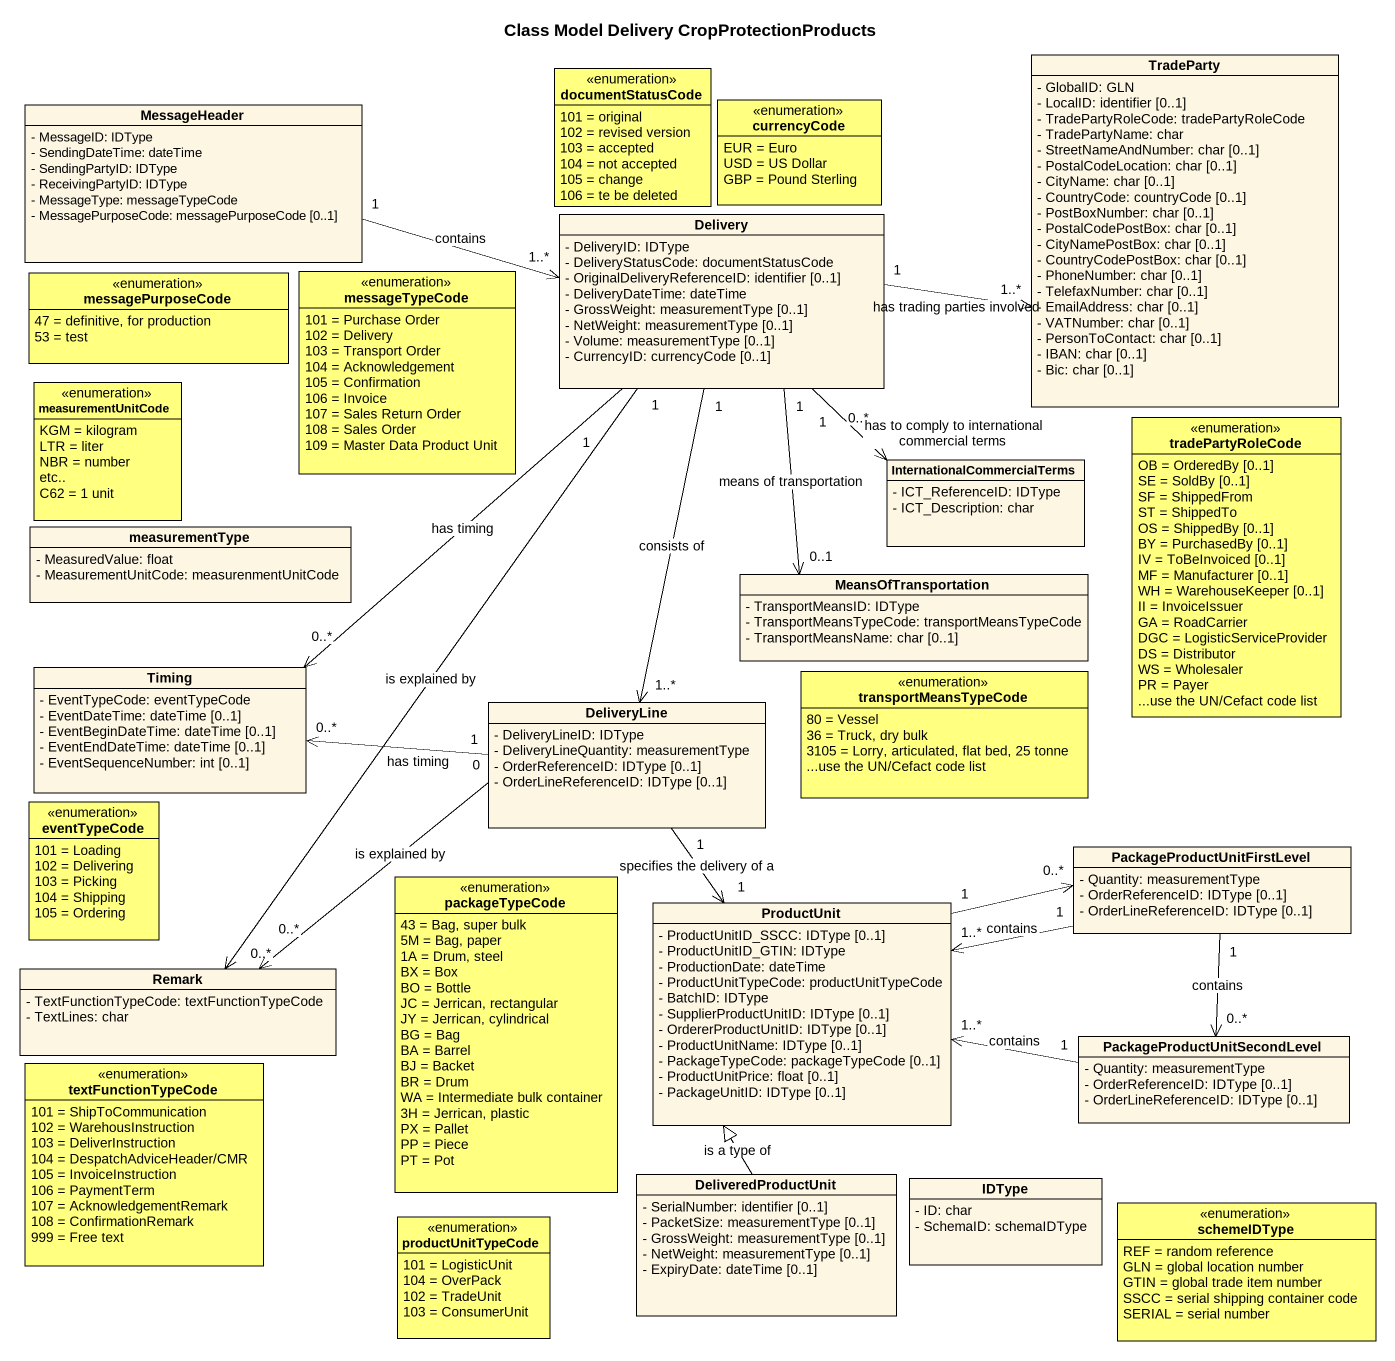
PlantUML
@startuml
title Class Model Delivery CropProtectionProducts
hide circle
hide empty members
skinparam classAttributeIconSize 0
enum documentStatusCode #FFFF80 {
  101 = original
  102 = revised version
  103 = accepted
  104 = not accepted
  105 = change
  106 = te be deleted
}
enum currencyCode #FFFF80 {
  EUR = Euro
  USD = US Dollar
  GBP = Pound Sterling
}
class TradeParty {
  - GlobalID: GLN
  - LocalID: identifier [0..1]
  - TradePartyRoleCode: tradePartyRoleCode
  - TradePartyName: char
  - StreetNameAndNumber: char [0..1]
  - PostalCodeLocation: char [0..1]
  - CityName: char [0..1]
  - CountryCode: countryCode [0..1]
  - PostBoxNumber: char [0..1]
  - PostalCodePostBox: char [0..1]
  - CityNamePostBox: char [0..1]
  - CountryCodePostBox: char [0..1]
  - PhoneNumber: char [0..1]
  - TelefaxNumber: char [0..1]
  - EmailAddress: char [0..1]
  - VATNumber: char [0..1]
  - PersonToContact: char [0..1]
  - IBAN: char [0..1]
  - Bic: char [0..1]
}
class MessageHeader {
  - MessageID: IDType
  - SendingDateTime: dateTime
  - SendingPartyID: IDType
  - ReceivingPartyID: IDType
  - MessageType: messageTypeCode
  - MessagePurposeCode: messagePurposeCode [0..1]
}
class Delivery {
  - DeliveryID: IDType
  - DeliveryStatusCode: documentStatusCode
  - OriginalDeliveryReferenceID: identifier [0..1]
  - DeliveryDateTime: dateTime
  - GrossWeight: measurementType [0..1]
  - NetWeight: measurementType [0..1]
  - Volume: measurementType [0..1]
  - CurrencyID: currencyCode [0..1]
}
enum messagePurposeCode #FFFF80 {
  47 = definitive, for production
  53 = test
}
enum messageTypeCode #FFFF80 {
  101 = Purchase Order
  102 = Delivery
  103 = Transport Order
  104 = Acknowledgement
  105 = Confirmation
  106 = Invoice
  107 = Sales Return Order
  108 = Sales Order
  109 = Master Data Product Unit
}
enum measurementUnitCode #FFFF80 {
  KGM = kilogram
  LTR = liter
  NBR = number
  etc..
  C62 = 1 unit
}
enum tradePartyRoleCode #FFFF80 {
  OB = OrderedBy [0..1]
  SE = SoldBy [0..1]
  SF = ShippedFrom
  ST = ShippedTo
  OS = ShippedBy [0..1]
  BY = PurchasedBy [0..1]
  IV = ToBeInvoiced [0..1]
  MF = Manufacturer [0..1]
  WH = WarehouseKeeper [0..1]
  II = InvoiceIssuer
  GA = RoadCarrier
  DGC = LogisticServiceProvider
  DS = Distributor
  WS = Wholesaler
  PR = Payer
  ~...use the UN/Cefact code list
}
class InternationalCommercialTerms {
  - ICT_ReferenceID: IDType
  - ICT_Description: char
}
class measurementType {
  - MeasuredValue: float
  - MeasurementUnitCode: measurenmentUnitCode
}
class MeansOfTransportation {
  - TransportMeansID: IDType
  - TransportMeansTypeCode: transportMeansTypeCode
  - TransportMeansName: char [0..1]
}
class Timing {
  - EventTypeCode: eventTypeCode
  - EventDateTime: dateTime [0..1]
  - EventBeginDateTime: dateTime [0..1]
  - EventEndDateTime: dateTime [0..1]
  - EventSequenceNumber: int [0..1]
}
class DeliveryLine {
  - DeliveryLineID: IDType
  - DeliveryLineQuantity: measurementType
  - OrderReferenceID: IDType [0..1]
  - OrderLineReferenceID: IDType [0..1]
}
enum transportMeansTypeCode #FFFF80 {
  80 = Vessel
  36 = Truck, dry bulk
  3105 = Lorry, articulated, flat bed, 25 tonne
  ~...use the UN/Cefact code list
}
enum eventTypeCode #FFFF80 {
  101 = Loading
  102 = Delivering
  103 = Picking
  104 = Shipping
  105 = Ordering
}
enum packageTypeCode #FFFF80 {
  43 = Bag, super bulk
  5M = Bag, paper
  1A = Drum, steel
  BX = Box
  BO = Bottle
  JC = Jerrican, rectangular
  JY = Jerrican, cylindrical
  BG = Bag
  BA = Barrel
  BJ = Backet
  BR = Drum
  WA = Intermediate bulk container
  3H = Jerrican, plastic
  PX = Pallet
  PP = Piece
  PT = Pot
}
class PackageProductUnitFirstLevel {
  - Quantity: measurementType
  - OrderReferenceID: IDType [0..1]
  - OrderLineReferenceID: IDType [0..1]
}
class ProductUnit {
  - ProductUnitID_SSCC: IDType [0..1]
  - ProductUnitID_GTIN: IDType
  - ProductionDate: dateTime
  - ProductUnitTypeCode: productUnitTypeCode
  - BatchID: IDType
  - SupplierProductUnitID: IDType [0..1]
  - OrdererProductUnitID: IDType [0..1]
  - ProductUnitName: IDType [0..1]
  - PackageTypeCode: packageTypeCode [0..1]
  - ProductUnitPrice: float [0..1]
  - PackageUnitID: IDType [0..1]
}
class Remark {
  - TextFunctionTypeCode: textFunctionTypeCode
  - TextLines: char
}
class "PackageProductUnitSecondLevel" as PackageProductUnitSecondLeve {
  - Quantity: measurementType
  - OrderReferenceID: IDType [0..1]
  - OrderLineReferenceID: IDType [0..1]
}
enum textFunctionTypeCode #FFFF80 {
  101 = ShipToCommunication
  102 = WarehousInstruction
  103 = DeliverInstruction
  104 = DespatchAdviceHeader/CMR
  105 = InvoiceInstruction
  106 = PaymentTerm
  107 = AcknowledgementRemark
  108 = ConfirmationRemark
  999 = Free text
}
enum productUnitTypeCode #FFFF80 {
  101 = LogisticUnit
  104 = OverPack
  102 = TradeUnit
  103 = ConsumerUnit
}
class DeliveredProductUnit {
  - SerialNumber: identifier [0..1]
  - PacketSize: measurementType [0..1]
  - GrossWeight: measurementType [0..1]
  - NetWeight: measurementType [0..1]
  - ExpiryDate: dateTime [0..1]
}
class IDType {
  - ID: char
  - SchemaID: schemaIDType
}
enum schemeIDType #FFFF80 {
  REF = random reference
  GLN = global location number
  GTIN = global trade item number
  SSCC = serial shipping container code
  SERIAL = serial number
}
MessageHeader "1" -right-> "1..*" Delivery : contains
Delivery "1" -right-> "1..*" TradeParty : has trading parties involved
Delivery "1" --> "0..*" InternationalCommercialTerms : has to comply to international commercial terms
Delivery "1" --> "0..1" MeansOfTransportation : means of transportation
Delivery "1" --> "0..*" Timing : has timing
Delivery "1" --> "1..*" DeliveryLine : consists of
Delivery "1" --> "0..*" Remark : is explained by
DeliveryLine "1" -left-> "0..*" Timing : has timing
DeliveryLine "1" --> "1" ProductUnit : specifies the delivery of a
DeliveryLine "0" -left-> "0..*" Remark : is explained by
PackageProductUnitFirstLevel "1" -left-> "1..*" ProductUnit : contains
PackageProductUnitFirstLevel "1" --> "0..*" PackageProductUnitSecondLeve : contains
ProductUnit "1" -right-> "0..*" PackageProductUnitFirstLevel
PackageProductUnitSecondLeve "1" -left-> "1..*" ProductUnit : contains
DeliveredProductUnit -up-|> ProductUnit : is a type of
@enduml
